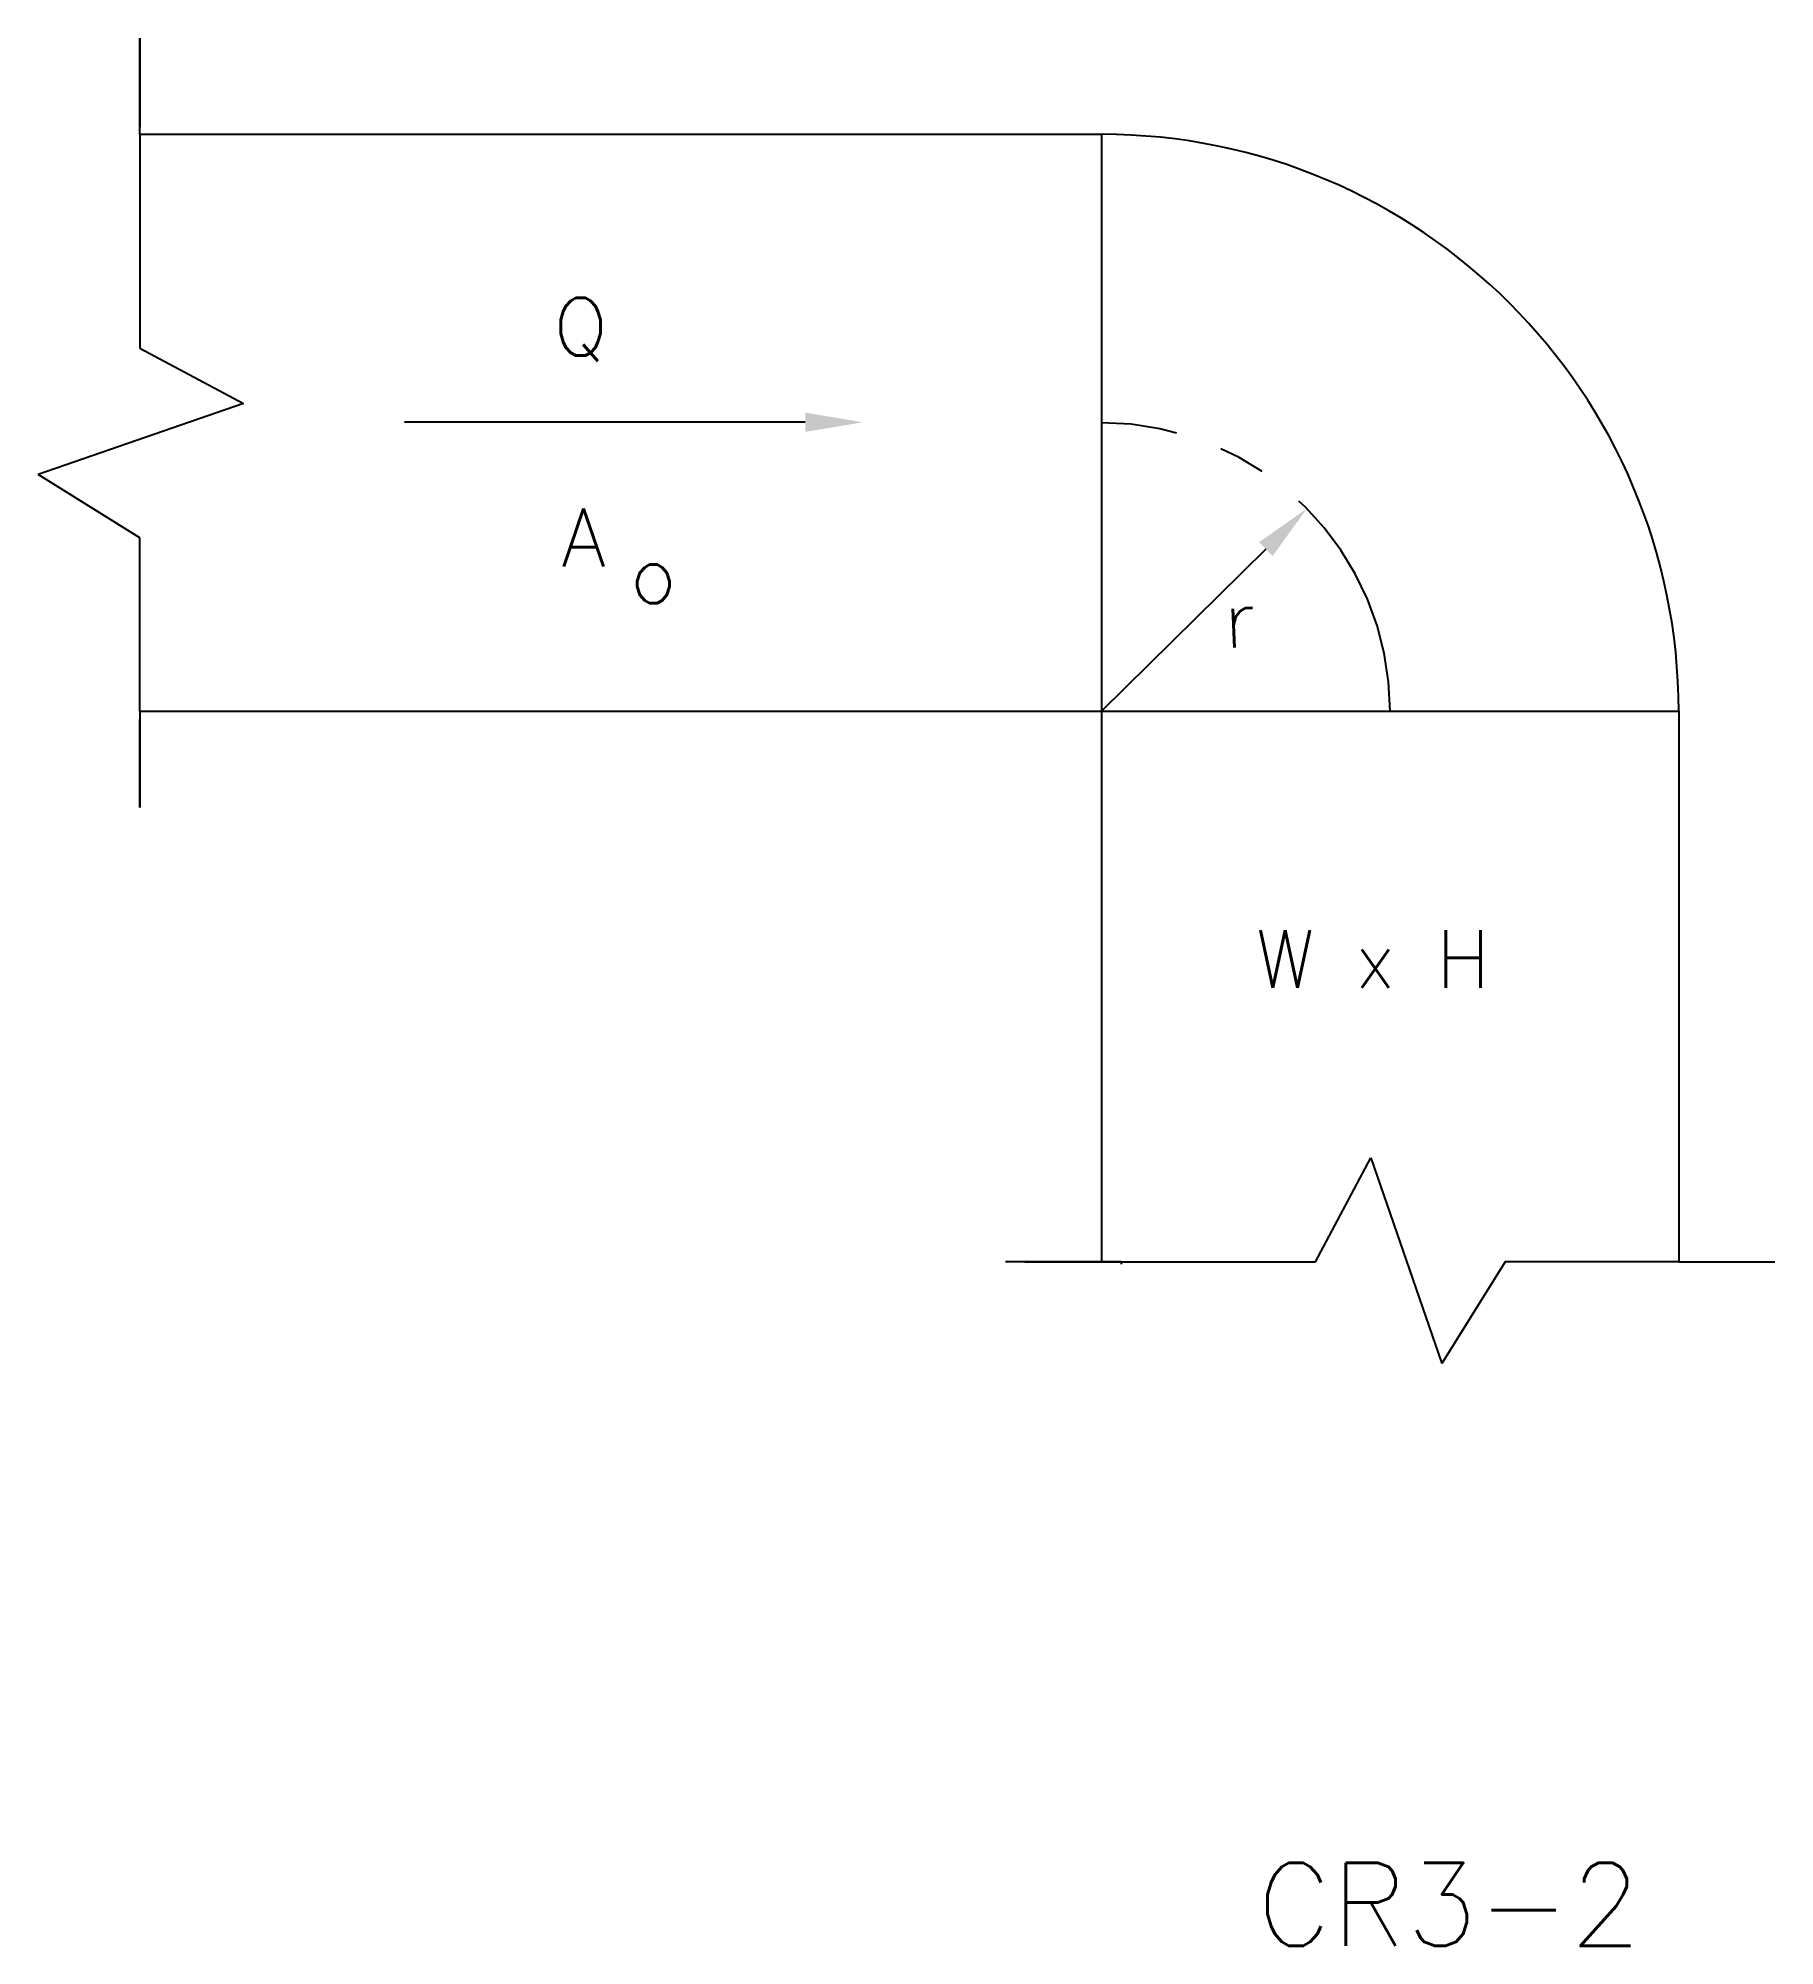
# Model space of a CAD drawing. Extents: x 3.29 to 7.9, y 1.65 to 6.71.
import ezdxf

# ---------------------------------------------------------------- set-up
doc = ezdxf.new("R2010")
doc.units = 0
doc.header["$LTSCALE"] = 0.5
doc.header["$MEASUREMENT"] = 0
doc.linetypes.add('CENTER', pattern=[2, 1.25, -0.25, 0.25, -0.25])
doc.layers.get('0').update_dxf_attribs({"linetype": 'CONTINUOUS'})
doc.layers.add('NUMBER', color=7, linetype='CONTINUOUS')
doc.styles.add('ROMANS', font='romans')

msp = doc.modelspace()

# ---------------------------------------------------------------- linework, layer by layer
for p, q in [((3.5612, 6.4564), (3.5612, 6.7114)), ((3.5612, 6.7114), (3.5612, 6.4756)), ((3.5612, 6.4564), (6.1112, 6.4564)), ((3.5612, 6.4564), (3.5612, 5.8892)), ((6.1112, 6.4564), (6.1112, 3.9064)), ((3.5612, 5.8892), (3.8366, 5.7426)), ((3.8366, 5.7426), (3.2918, 5.5542)), ((5.3255, 5.6928), (4.2628, 5.6928)), ((3.5612, 5.3866), (3.2918, 5.5542)), ((3.5612, 4.9264), (3.5612, 5.3866)), ((6.5466, 5.3565), (6.1112, 4.9265)), ((3.5612, 4.9264), (6.1112, 4.9264)), ((3.5612, 4.9264), (3.5612, 4.6714)), ((6.1112, 4.9264), (7.6412, 4.9264)), ((7.6412, 4.9264), (7.6412, 3.9064)), ((3.5612, 4.6714), (3.5612, 4.905)), ((6.1112, 3.9064), (6.1112, 3.4666)), ((7.6412, 3.9064), (7.6412, 3.4666)), ((6.6784, 3.4666), (6.825, 3.7421)), ((6.825, 3.7421), (7.0134, 3.1972)), ((6.1112, 3.4666), (5.8562, 3.4666)), ((6.1628, 3.4666), (5.9078, 3.4666)), ((5.9078, 3.4666), (6.1628, 3.4666)), ((6.1112, 3.4666), (6.6784, 3.4666)), ((6.1112, 3.4666), (6.1628, 3.4666)), ((6.1628, 3.4666), (6.1628, 3.46)), ((7.181, 3.4666), (7.0134, 3.1972)), ((7.6412, 3.4666), (7.181, 3.4666)), ((7.6412, 3.4666), (7.8962, 3.4666))]:
    msp.add_line(p, q)
msp.add_arc((6.1112, 4.9264), 1.53, 0, 90)
at = {"linetype": 'CENTER'}
msp.add_arc((6.1112, 4.9264), 0.765, 0, 90, dxfattribs=at)
for points in [[(5.3255, 5.7183), (5.3255, 5.6673), (5.4785, 5.6928)], [(6.5287, 5.3746), (6.5646, 5.3383), (6.6555, 5.464)]]:
    msp.add_solid(points)

# ---------------------------------------------------------------- texts
at = {"style": 'ROMANS'}
for s, p in [('Q', (4.6579, 5.8696)), ('A', (4.6789, 5.3108)), ('o', (4.8605, 5.2134)), ('W x H', (6.519, 4.1929))]:
    msp.add_text(s, height=0.153, dxfattribs=at).set_placement(p)
msp.add_text('r', height=0.153, rotation=2.7245, dxfattribs=at).set_placement((6.4374, 5.0948))
at = {"layer": 'NUMBER', "style": 'ROMANS'}
msp.add_text('CR3-2', height=0.22, dxfattribs=at).set_placement((6.5231, 1.6528))

doc.saveas('drawing.dxf')
